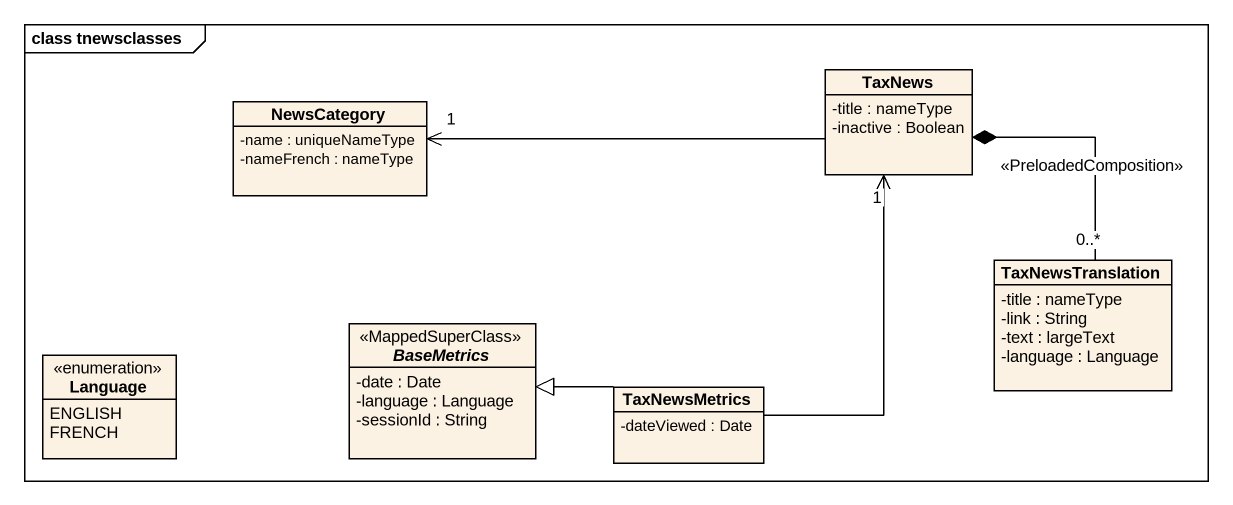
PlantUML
@startuml
mainframe class tnewsclasses
hide circle
hide empty members
skinparam classAttributeIconSize 0
class NewsCategory {
  -name : uniqueNameType
  -nameFrench : nameType
}
class TaxNews {
  -title : nameType
  -inactive : Boolean
}
class TaxNewsTranslation {
  -title : nameType
  -link : String
  -text : largeText
  -language : Language
}
enum Language {
  ENGLISH
  FRENCH
}
abstract class BaseMetrics <<MappedSuperClass>> {
  -date : Date
  -language : Language
  -sessionId : String
}
class TaxNewsMetrics {
  -dateViewed : Date
}
TaxNews -left-> "1" NewsCategory
TaxNews *-- "0..*" TaxNewsTranslation : <<PreloadedComposition>>
TaxNewsMetrics -up-> "1" TaxNews
TaxNewsMetrics -left-|> BaseMetrics
@enduml
